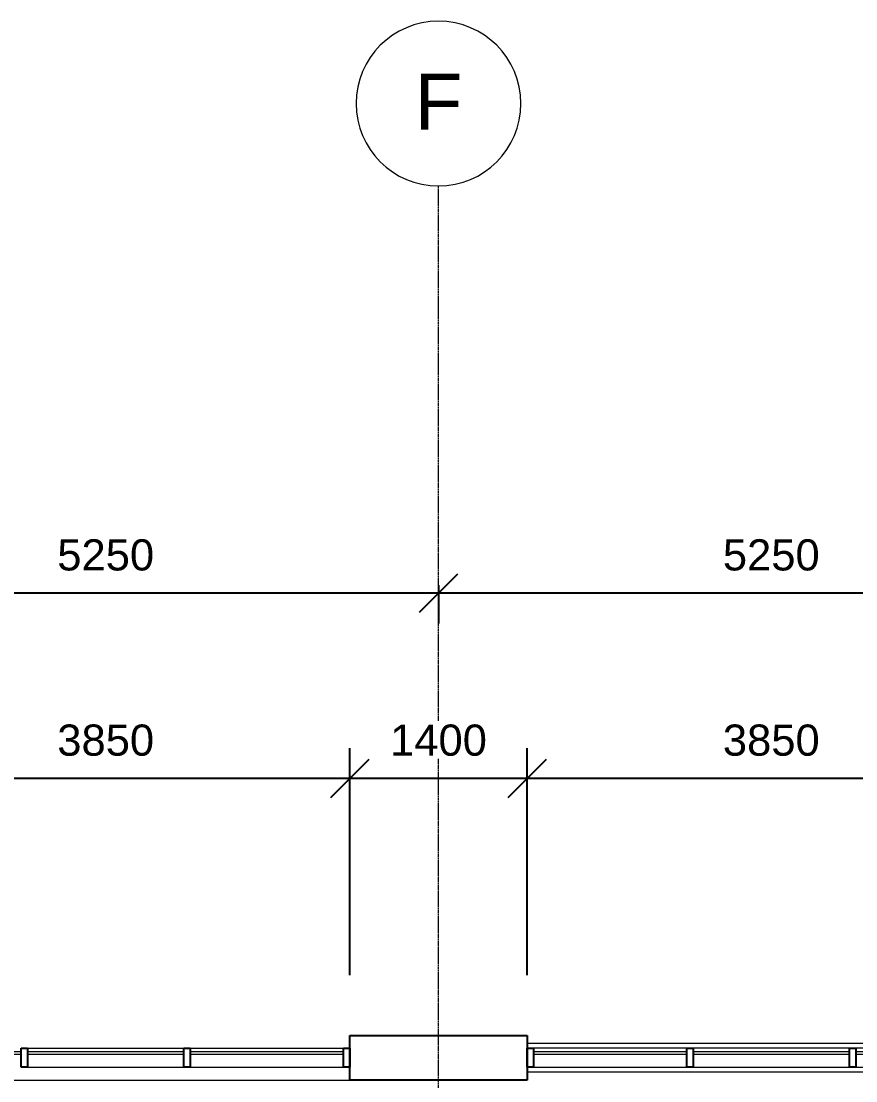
# Model space of a CAD drawing. Header units: millimetres. Extents: x -45493 to 8201, y -4031 to 20582.
# Drawn here: x -25314 to -18731, y 12221 to 20582 of the extents above; entities that cross this region are included whole.
import ezdxf

# ---------------------------------------------------------------- set-up
doc = ezdxf.new("R2010")
doc.units = ezdxf.units.MM
doc.linetypes.add('Grid Line', pattern=[22.225, 12.7, -3.175, 3.175, -3.175])
for name, color, linetype, lineweight in [('A-ANNO-DIMS', 10, 'Continuous', 9), ('A-GLAZ-CURT', 52, 'Continuous', 9), ('A-GLAZ-CWMG', 51, 'Continuous', 9), ('A-WALL', 113, 'Continuous', 9), ('S-GRID', 1, 'Continuous', 9), ('S-GRID-IDEN', 1, 'Continuous', 9)]:
    doc.layers.add(name, color=color, linetype=linetype, lineweight=lineweight)
doc.styles.add('Arial', font='arial.ttf', dxfattribs={"height": 245.883234})
doc.styles.add('Arial_1', font='arial.ttf', dxfattribs={"height": 442.58982})
doc.dimstyles.new('Diagonal_-_2_5mm_Arial', dxfattribs={"dimscale": 304.8, "dimtxt": 250, "dimasz": 0.984252, "dimexe": 0.787402, "dimexo": 0.492126, "dimgap": 0.574147, "dimtad": 1, "dimdec": 0, "dimzin": 0, "dimdsep": 46, "dimtxsty": 'Arial', "dimblk1": 'OBLIQUE', "dimblk2": 'OBLIQUE', "dimsah": 1, "dimcen": 0.09, "dimdle": 0.787402, "dimazin": 0, "dimtfac": 1, "dimtdec": 4, "dimtix": 1, "dimtmove": 0, "dimatfit": 3, "dimfxl": 1, "dimtvp": 1, "dimtfill": 1, "dimtolj": 1, "dimtzin": 0, "dimarcsym": 2})

# ---------------------------------------------------------------- blocks, each defined once
blk = doc.blocks.new('System Panel - Glazed-220175-1st Floor Dimensioned Plan')
at = {"layer": 'A-GLAZ-CURT', "lineweight": 18}
for p, q in [((604.2, 49.5), (-604.2, 49.5)), ((-604.2, 49.5), (-604.2, 24.5)), ((-604.2, 24.5), (604.2, 24.5)), ((604.2, 24.5), (604.2, 49.5))]:
    blk.add_line(p, q, dxfattribs=at)
blk = doc.blocks.new('System Panel - Glazed-220176-1st Floor Dimensioned Plan')
at = {"layer": 'A-GLAZ-CURT', "lineweight": 18}
for p, q in [((616.7, 49.5), (-616.7, 49.5)), ((-616.7, 49.5), (-616.7, 24.5)), ((-616.7, 24.5), (616.7, 24.5)), ((616.7, 24.5), (616.7, 49.5))]:
    blk.add_line(p, q, dxfattribs=at)
blk = doc.blocks.new('Rectangular Mullion - 50 x 150mm-220167-1st Floor Dimensioned Plan')
at = {"layer": 'A-GLAZ-CWMG'}
for p, q in [((23910.8, 12478.1), (22702.4, 12478.1)), ((23910.8, 12328.1), (22702.4, 12328.1))]:
    blk.add_line(p, q, dxfattribs=at)
blk = doc.blocks.new('Rectangular Mullion - 50 x 150mm-220168-1st Floor Dimensioned Plan')
at = {"layer": 'A-GLAZ-CWMG'}
for p, q in [((25194.1, 12478.1), (23960.8, 12478.1)), ((25194.1, 12328.1), (23960.8, 12328.1))]:
    blk.add_line(p, q, dxfattribs=at)
blk = doc.blocks.new('Rectangular Mullion - 50 x 150mm-219428-1st Floor Dimensioned Plan')
at = {"layer": 'A-GLAZ-CWMG', "lineweight": 25}
for p, q in [((-25, 75), (25, 75)), ((-25, -75), (-25, 75)), ((25, 75), (25, -75)), ((25, -75), (-25, -75))]:
    blk.add_line(p, q, dxfattribs=at)
blk = doc.blocks.new('System Panel - Glazed-220173-1st Floor Dimensioned Plan')
at = {"layer": 'A-GLAZ-CURT', "lineweight": 18}
for p, q in [((604.2, 49.5), (-604.2, 49.5)), ((-604.2, 49.5), (-604.2, 24.5)), ((-604.2, 24.5), (604.2, 24.5)), ((604.2, 24.5), (604.2, 49.5))]:
    blk.add_line(p, q, dxfattribs=at)
blk = doc.blocks.new('System Panel - Glazed-220174-1st Floor Dimensioned Plan')
at = {"layer": 'A-GLAZ-CURT', "lineweight": 18}
for p, q in [((616.7, 49.5), (-616.7, 49.5)), ((-616.7, 49.5), (-616.7, 24.5)), ((-616.7, 24.5), (616.7, 24.5)), ((616.7, 24.5), (616.7, 49.5))]:
    blk.add_line(p, q, dxfattribs=at)
blk = doc.blocks.new('Rectangular Mullion - 50 x 150mm-219490-1st Floor Dimensioned Plan')
at = {"layer": 'A-GLAZ-CWMG', "lineweight": 25}
for p, q in [((-50, 75), (0, 75)), ((-50, -75), (-50, 75)), ((0, 75), (0, -75)), ((0, -75), (-50, -75))]:
    blk.add_line(p, q, dxfattribs=at)
blk = doc.blocks.new('Rectangular Mullion - 50 x 150mm-219488-1st Floor Dimensioned Plan')
at = {"layer": 'A-GLAZ-CWMG', "lineweight": 25}
for p, q in [((-25, 75), (25, 75)), ((-25, -75), (-25, 75)), ((25, 75), (25, -75)), ((25, -75), (-25, -75))]:
    blk.add_line(p, q, dxfattribs=at)
blk = doc.blocks.new('Rectangular Mullion - 50 x 150mm-220169-1st Floor Dimensioned Plan')
at = {"layer": 'A-GLAZ-CWMG'}
for p, q in [((17452.4, 12478.1), (18660.8, 12478.1)), ((18660.8, 12328.1), (17452.4, 12328.1))]:
    blk.add_line(p, q, dxfattribs=at)
blk = doc.blocks.new('Rectangular Mullion - 50 x 150mm-220170-1st Floor Dimensioned Plan')
at = {"layer": 'A-GLAZ-CWMG'}
for p, q in [((18710.8, 12478.1), (19944.1, 12478.1)), ((19944.1, 12328.1), (18710.8, 12328.1))]:
    blk.add_line(p, q, dxfattribs=at)
blk = doc.blocks.new('Rectangular Mullion - 50 x 150mm-219437-1st Floor Dimensioned Plan')
at = {"layer": 'A-GLAZ-CWMG', "lineweight": 25}
for p, q in [((0, 75), (-50, 75)), ((-50, 75), (-50, -75)), ((0, -75), (0, 75)), ((-50, -75), (0, -75))]:
    blk.add_line(p, q, dxfattribs=at)
blk = doc.blocks.new('Grid - M_Grid Head - Circle-24584-1st Floor Dimensioned Plan')
at = {"layer": 'S-GRID-IDEN'}
blk.add_circle((0, 0), 6.5, dxfattribs=at)
blk = doc.blocks.new('_Oblique')
at = {"color": 0, "linetype": 'ByBlock', "lineweight": -2}
blk.add_line((-0.5, -0.5), (0.5, 0.5), dxfattribs=at)
blk = doc.blocks.new('DIMBLOCK5-1st Floor Dimensioned Plan')
at = {"layer": 'A-ANNO-DIMS', "color": 0, "lineweight": -2, "transparency": 16777216}
for p, q in [((-16532.3, 16068.2), (-22262.3, 16068.2)), ((-22022.3, 16130.4), (-22022.3, 15828.2)), ((-16772.3, 16130.4), (-16772.3, 15828.2))]:
    blk.add_line(p, q, dxfattribs=at)
at = {"layer": 'Defpoints', "color": 0, "transparency": 16777216}
for p in [(-22022.3, 16280.4), (-16772.3, 16280.4), (-22022.3, 16068.2)]:
    blk.add_point(p, dxfattribs=at)
at = {"layer": 'A-ANNO-DIMS', "color": 0, "lineweight": -2, "transparency": 16777216, "xscale": 299.9999999999999, "yscale": 299.9999999999999, "zscale": 299.9999999999999, "rotation": 180}
blk.add_blockref('_Oblique', (-22022.3, 16068.2), dxfattribs=at)
at = {"layer": 'A-ANNO-DIMS', "color": 0, "lineweight": -2, "transparency": 16777216, "xscale": 299.9999999999999, "yscale": 299.9999999999999, "zscale": 299.9999999999999}
blk.add_blockref('_Oblique', (-16772.3, 16068.2), dxfattribs=at)
at = {"layer": 'A-ANNO-DIMS', "color": 0, "transparency": 16777216, "insert": (-19397.3, 16368.8), "char_height": 245.88, "width": 904.615, "attachment_point": 5, "style": 'Arial', "bg_fill": 3, "box_fill_scale": 1.1, "bg_fill_color": 256, "bg_fill_true_color": 13158600, "bg_fill_transparency": 0}
blk.add_mtext('\\A1;5250', dxfattribs=at)
blk = doc.blocks.new('DIMBLOCK6-1st Floor Dimensioned Plan')
at = {"layer": 'A-ANNO-DIMS', "color": 0, "lineweight": -2, "transparency": 16777216}
for p, q in [((-21782.3, 16068.2), (-27512.3, 16068.2)), ((-27272.3, 16130.4), (-27272.3, 15828.2)), ((-22022.3, 16130.4), (-22022.3, 15828.2))]:
    blk.add_line(p, q, dxfattribs=at)
at = {"layer": 'Defpoints', "color": 0, "transparency": 16777216}
for p in [(-27272.3, 16280.4), (-22022.3, 16280.4), (-27272.3, 16068.2)]:
    blk.add_point(p, dxfattribs=at)
at = {"layer": 'A-ANNO-DIMS', "color": 0, "lineweight": -2, "transparency": 16777216, "xscale": 299.9999999999999, "yscale": 299.9999999999999, "zscale": 299.9999999999999, "rotation": 180}
blk.add_blockref('_Oblique', (-27272.3, 16068.2), dxfattribs=at)
at = {"layer": 'A-ANNO-DIMS', "color": 0, "lineweight": -2, "transparency": 16777216, "xscale": 299.9999999999999, "yscale": 299.9999999999999, "zscale": 299.9999999999999}
blk.add_blockref('_Oblique', (-22022.3, 16068.2), dxfattribs=at)
at = {"layer": 'A-ANNO-DIMS', "color": 0, "transparency": 16777216, "insert": (-24647.3, 16368.8), "char_height": 245.88, "width": 904.615, "attachment_point": 5, "style": 'Arial', "bg_fill": 3, "box_fill_scale": 1.1, "bg_fill_color": 256, "bg_fill_true_color": 13158600, "bg_fill_transparency": 0}
blk.add_mtext('\\A1;5250', dxfattribs=at)
blk = doc.blocks.new('DIMBLOCK23-1st Floor Dimensioned Plan')
at = {"layer": 'A-ANNO-DIMS', "color": 0, "lineweight": -2, "transparency": 16777216}
for p, q in [((-21322.3, 13053.1), (-21322.3, 14846.6)), ((-17472.3, 13053.1), (-17472.3, 14846.6)), ((-17232.3, 14606.6), (-21562.3, 14606.6))]:
    blk.add_line(p, q, dxfattribs=at)
at = {"layer": 'Defpoints', "color": 0, "transparency": 16777216}
for p in [(-21322.3, 14606.6), (-21322.3, 12903.1), (-17472.3, 12903.1)]:
    blk.add_point(p, dxfattribs=at)
at = {"layer": 'A-ANNO-DIMS', "color": 0, "lineweight": -2, "transparency": 16777216, "xscale": 299.9999999999999, "yscale": 299.9999999999999, "zscale": 299.9999999999999, "rotation": 180}
blk.add_blockref('_Oblique', (-21322.3, 14606.6), dxfattribs=at)
at = {"layer": 'A-ANNO-DIMS', "color": 0, "lineweight": -2, "transparency": 16777216, "xscale": 299.9999999999999, "yscale": 299.9999999999999, "zscale": 299.9999999999999}
blk.add_blockref('_Oblique', (-17472.3, 14606.6), dxfattribs=at)
at = {"layer": 'A-ANNO-DIMS', "color": 0, "transparency": 16777216, "insert": (-19397.3, 14907.2), "char_height": 245.88, "width": 904.615, "attachment_point": 5, "style": 'Arial', "bg_fill": 3, "box_fill_scale": 1.1, "bg_fill_color": 256, "bg_fill_true_color": 13158600, "bg_fill_transparency": 0}
blk.add_mtext('\\A1;3850', dxfattribs=at)
blk = doc.blocks.new('DIMBLOCK24-1st Floor Dimensioned Plan')
at = {"layer": 'A-ANNO-DIMS', "color": 0, "lineweight": -2, "transparency": 16777216}
for p, q in [((-22722.3, 13053.1), (-22722.3, 14846.6)), ((-21322.3, 13053.1), (-21322.3, 14846.6)), ((-21082.3, 14606.6), (-22962.3, 14606.6))]:
    blk.add_line(p, q, dxfattribs=at)
at = {"layer": 'Defpoints', "color": 0, "transparency": 16777216}
for p in [(-22722.3, 14606.6), (-22722.3, 12903.1), (-21322.3, 12903.1)]:
    blk.add_point(p, dxfattribs=at)
at = {"layer": 'A-ANNO-DIMS', "color": 0, "lineweight": -2, "transparency": 16777216, "xscale": 299.9999999999999, "yscale": 299.9999999999999, "zscale": 299.9999999999999, "rotation": 180}
blk.add_blockref('_Oblique', (-22722.3, 14606.6), dxfattribs=at)
at = {"layer": 'A-ANNO-DIMS', "color": 0, "lineweight": -2, "transparency": 16777216, "xscale": 299.9999999999999, "yscale": 299.9999999999999, "zscale": 299.9999999999999}
blk.add_blockref('_Oblique', (-21322.3, 14606.6), dxfattribs=at)
at = {"layer": 'A-ANNO-DIMS', "color": 0, "transparency": 16777216, "insert": (-22022.3, 14907.1), "char_height": 245.88, "width": 904.615, "attachment_point": 5, "style": 'Arial', "bg_fill": 3, "box_fill_scale": 1.1, "bg_fill_color": 256, "bg_fill_true_color": 13158600, "bg_fill_transparency": 0}
blk.add_mtext('\\A1;1400', dxfattribs=at)
blk = doc.blocks.new('DIMBLOCK25-1st Floor Dimensioned Plan')
at = {"layer": 'A-ANNO-DIMS', "color": 0, "lineweight": -2, "transparency": 16777216}
for p, q in [((-26572.3, 13053.1), (-26572.3, 14846.6)), ((-22722.3, 13053.1), (-22722.3, 14846.6)), ((-22482.3, 14606.6), (-26812.3, 14606.6))]:
    blk.add_line(p, q, dxfattribs=at)
at = {"layer": 'Defpoints', "color": 0, "transparency": 16777216}
for p in [(-26572.3, 14606.6), (-26572.3, 12903.1), (-22722.3, 12903.1)]:
    blk.add_point(p, dxfattribs=at)
at = {"layer": 'A-ANNO-DIMS', "color": 0, "lineweight": -2, "transparency": 16777216, "xscale": 299.9999999999999, "yscale": 299.9999999999999, "zscale": 299.9999999999999, "rotation": 180}
blk.add_blockref('_Oblique', (-26572.3, 14606.6), dxfattribs=at)
at = {"layer": 'A-ANNO-DIMS', "color": 0, "lineweight": -2, "transparency": 16777216, "xscale": 299.9999999999999, "yscale": 299.9999999999999, "zscale": 299.9999999999999}
blk.add_blockref('_Oblique', (-22722.3, 14606.6), dxfattribs=at)
at = {"layer": 'A-ANNO-DIMS', "color": 0, "transparency": 16777216, "insert": (-24647.3, 14907.2), "char_height": 245.88, "width": 904.615, "attachment_point": 5, "style": 'Arial', "bg_fill": 3, "box_fill_scale": 1.1, "bg_fill_color": 256, "bg_fill_true_color": 13158600, "bg_fill_transparency": 0}
blk.add_mtext('\\A1;3850', dxfattribs=at)

msp = doc.modelspace()

# ---------------------------------------------------------------- linework, layer by layer
at = {"layer": 'A-WALL', "lineweight": 25}
for p, q in [((-22722.3, 12226.9), (-22722.3, 12579.3)), ((-22722.3, 12579.3), (-21322.3, 12579.3)), ((-21322.3, 12579.3), (-21322.3, 12226.9)), ((-21322.3, 12226.9), (-22722.3, 12226.9))]:
    msp.add_line(p, q, dxfattribs=at)
at = {"layer": 'A-WALL'}
for p, q in [((-17472.3, 12515.6), (-21322.3, 12515.6)), ((-26572.3, 12226.9), (-22722.3, 12226.9)), ((-21322.3, 12290.6), (-17472.3, 12290.6))]:
    msp.add_line(p, q, dxfattribs=at)
at = {"layer": 'S-GRID', "linetype": 'Grid Line'}
msp.add_line((-22022.3, -4031.1), (-22022.3, 19281.6), dxfattribs=at)

# ---------------------------------------------------------------- block references
at = {"layer": 'A-GLAZ-CURT', "xscale": -1}
for name, p in [('System Panel - Glazed-220175-1st Floor Dimensioned Plan', (-25918.1, 12403.1)), ('System Panel - Glazed-220176-1st Floor Dimensioned Plan', (-24647.3, 12403.1)), ('System Panel - Glazed-220175-1st Floor Dimensioned Plan', (-23376.4, 12403.1)), ('System Panel - Glazed-220173-1st Floor Dimensioned Plan', (-20668.1, 12403.1)), ('System Panel - Glazed-220174-1st Floor Dimensioned Plan', (-19397.3, 12403.1)), ('System Panel - Glazed-220173-1st Floor Dimensioned Plan', (-18126.4, 12403.1))]:
    msp.add_blockref(name, p, dxfattribs=at)
at = {"layer": 'A-GLAZ-CWMG', "extrusion": (0, 0, -1), "xscale": -1, "rotation": 180}
for name, p in [('Rectangular Mullion - 50 x 150mm-219428-1st Floor Dimensioned Plan', (25288.9, 12403.1)), ('Rectangular Mullion - 50 x 150mm-219428-1st Floor Dimensioned Plan', (24005.6, 12403.1)), ('Rectangular Mullion - 50 x 150mm-219490-1st Floor Dimensioned Plan', (21322.3, 12403.1)), ('Rectangular Mullion - 50 x 150mm-219488-1st Floor Dimensioned Plan', (20038.9, 12403.1)), ('Rectangular Mullion - 50 x 150mm-219488-1st Floor Dimensioned Plan', (18755.6, 12403.1))]:
    msp.add_blockref(name, p, dxfattribs=at)
at = {"layer": 'A-GLAZ-CWMG', "xscale": -1}
for name, p in [('Rectangular Mullion - 50 x 150mm-220168-1st Floor Dimensioned Plan', (-69.8, 0)), ('Rectangular Mullion - 50 x 150mm-220167-1st Floor Dimensioned Plan', (-69.8, 0)), ('Rectangular Mullion - 50 x 150mm-220169-1st Floor Dimensioned Plan', (-2611.5, 0)), ('Rectangular Mullion - 50 x 150mm-220170-1st Floor Dimensioned Plan', (-69.8, 0)), ('Rectangular Mullion - 50 x 150mm-220169-1st Floor Dimensioned Plan', (-69.8, 0))]:
    msp.add_blockref(name, p, dxfattribs=at)
at = {"layer": 'A-GLAZ-CWMG', "xscale": -1, "rotation": 180}
msp.add_blockref('Rectangular Mullion - 50 x 150mm-219437-1st Floor Dimensioned Plan', (-22722.3, 12403.1), dxfattribs=at)
at = {"layer": 'S-GRID-IDEN', "xscale": -99.99999999999993, "yscale": 99.99999999999993, "zscale": 99.99999999999993}
msp.add_blockref('Grid - M_Grid Head - Circle-24584-1st Floor Dimensioned Plan', (-22022.3, 19931.6), dxfattribs=at)

# ---------------------------------------------------------------- dimensions: what is measured, and where the dimension line sits
at = {"layer": 'A-ANNO-DIMS'}
dim = msp.add_linear_dim(base=(-21322.3, 14606.6), p1=(-17472.3, 12903.1), p2=(-21322.3, 12903.1), angle=180, dimstyle='Diagonal_-_2_5mm_Arial', override={"dimpost": '<>', "dimfxl": 3850}, dxfattribs=at)
dim.commit()
dim.dimension.update_dxf_attribs({"geometry": 'DIMBLOCK23-1st Floor Dimensioned Plan', "text_midpoint": (-19397.3, 14907.2)})

# ---------------------------------------------------------------- next in the draw order: texts
at = {"layer": 'S-GRID-IDEN', "insert": (-22022.2, 20167.4), "char_height": 442.6, "width": 448.156, "attachment_point": 2, "line_spacing_factor": 0.938532, "style": 'Arial_1', "bg_fill": 3, "box_fill_scale": 1.25, "bg_fill_color": 0, "bg_fill_transparency": 0}
msp.add_mtext('F', dxfattribs=at)

# ---------------------------------------------------------------- next in the draw order: dimensions: what is measured, and where the dimension line sits
at = {"layer": 'A-ANNO-DIMS'}
for base, p1, p2, override, picture, middle in [((-22022.3, 16068.2), (-16772.3, 16280.4), (-22022.3, 16280.4), {"dimpost": '<>', "dimfxl": 5250}, 'DIMBLOCK5-1st Floor Dimensioned Plan', (-19397.3, 16368.8)), ((-22722.3, 14606.6), (-21322.3, 12903.1), (-22722.3, 12903.1), {"dimpost": '<>', "dimfxl": 1400}, 'DIMBLOCK24-1st Floor Dimensioned Plan', (-22022.3, 14907.1))]:
    dim = msp.add_linear_dim(base=base, p1=p1, p2=p2, angle=180, dimstyle='Diagonal_-_2_5mm_Arial', override=override, dxfattribs=at)
    dim.commit()
    dim.dimension.update_dxf_attribs({"geometry": picture, "text_midpoint": middle})

# ---------------------------------------------------------------- next in the draw order: dimensions: what is measured, and where the dimension line sits
for base, p1, p2, override, picture, middle in [((-27272.3, 16068.2), (-22022.3, 16280.4), (-27272.3, 16280.4), {"dimpost": '<>', "dimfxl": 5250}, 'DIMBLOCK6-1st Floor Dimensioned Plan', (-24647.3, 16368.8)), ((-26572.3, 14606.6), (-22722.3, 12903.1), (-26572.3, 12903.1), {"dimpost": '<>', "dimfxl": 3850}, 'DIMBLOCK25-1st Floor Dimensioned Plan', (-24647.3, 14907.2))]:
    dim = msp.add_linear_dim(base=base, p1=p1, p2=p2, angle=180, dimstyle='Diagonal_-_2_5mm_Arial', override=override, dxfattribs=at)
    dim.commit()
    dim.dimension.update_dxf_attribs({"geometry": picture, "text_midpoint": middle})

doc.saveas('drawing.dxf')
